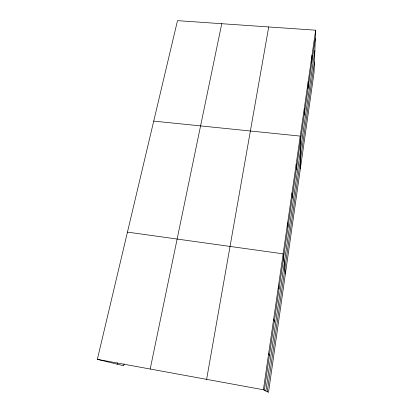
<?xml version="1.0" encoding="UTF-8"?>
<svg xmlns="http://www.w3.org/2000/svg" width="413" height="413" viewBox="0 0 413 413"><rect width="100%" height="100%" fill="white"/><g stroke="black" fill="none" stroke-linecap="round" stroke-linejoin="round"><path stroke-width="0.62" d="M304.231 114.928L304.298 108.283M308.057 88.511L308.206 81.387M311.758 62.936L311.985 55.373M315.646 30.195L314.03 72.817L268.517 392.35L263.396 389.753L97.354 359.346L177.492 20.65L315.646 30.195L263.396 389.753M265.853 390.997L314.882 50.371M267.257 391.71L314.432 62.126M264.372 390.249L315.346 38.172M206.619 379.356L268.713 26.953M150.198 369.021L221.76 23.711M124.101 363.874L123.683 365.748L97.354 359.346M117.173 364.163L117.452 362.924M153.724 121.112L300.256 136.104L300.375 168.669M127.457 232.111L283.142 253.845L285.445 273.514M268.61 353.848L269.441 355.247M273.638 319.275L274.325 321.51M278.476 285.966L279.033 288.976M287.649 222.86L287.969 227.253M291.996 192.943L292.213 197.961M296.193 164.038L296.312 169.635"/></g></svg>
